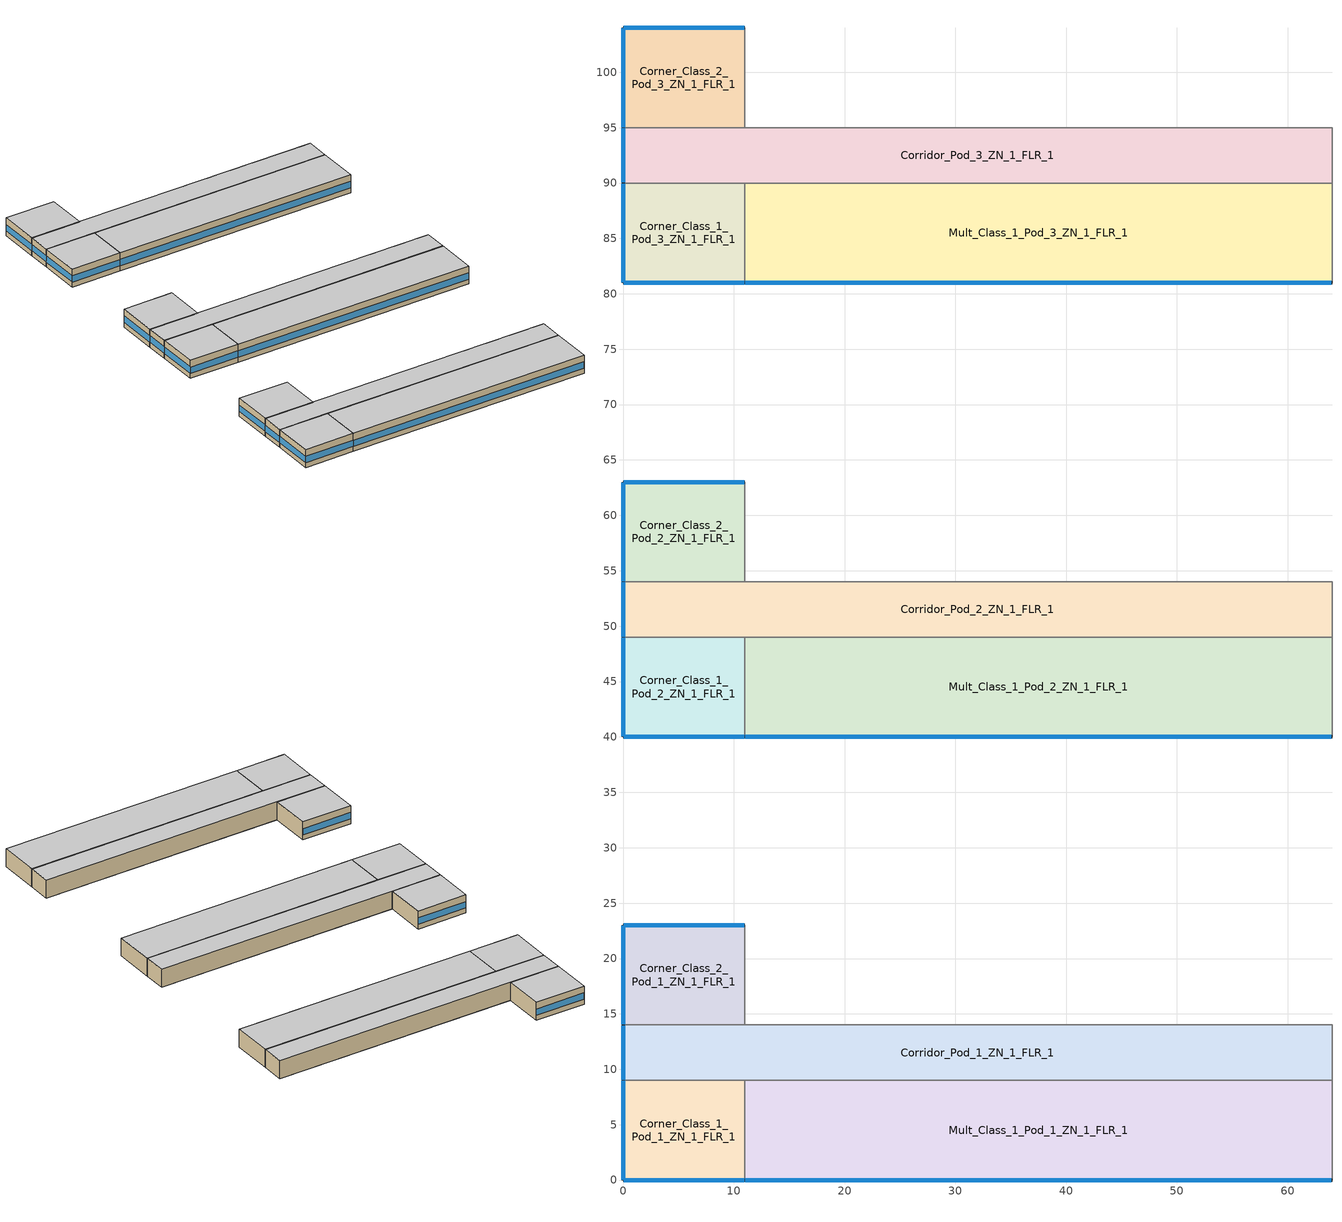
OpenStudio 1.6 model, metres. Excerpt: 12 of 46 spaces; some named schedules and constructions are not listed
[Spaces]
Corridor_Pod_2_ZN_1_FLR_1
 floor ground (ext-slab): 64,54 64,49 0,49 0,54 z0
 wall outside (Steel Frame Non-res Ext Wall): 0,54 0,49 z0:4
 wall to Main_Corridor_ZN_1_FLR_1 (int-walls): 64,49 64,54 z0:4
 wall to Mult_Class_1_Pod_2_ZN_1_FLR_1 (int-walls): 11,49 64,49 z0:4
 wall to Corner_Class_2_Pod_2_ZN_1_FLR_1 (int-walls): 11,54 0,54 z0:4
 wall to Mult_Class_2_Pod_2_ZN_1_FLR_1 (int-walls): 64,54 11,54 z0:4
 wall to Corner_Class_1_Pod_2_ZN_1_FLR_1 (int-walls): 0,49 11,49 z0:4
 window (Window Non-res Fixed): 0,53.95 0,49.05 z1.1:2.53
 ceiling to Corridor_Pod_2_ZN_1_FLR_2 (INT-FLOOR-UNDERSIDE): 64,49 64,54 0,54 0,49 z4
Mult_Class_1_Pod_2_ZN_1_FLR_1
 floor ground (ext-slab): 64,49 64,40 11,40 11,49 z0
 wall outside (Steel Frame Non-res Ext Wall): 11,40 64,40 z0:4
 wall to Corner_Class_1_Pod_2_ZN_1_FLR_1 (int-walls): 11,49 11,40 z0:4
 wall to Main_Corridor_ZN_1_FLR_1 (int-walls): 64,40 64,49 z0:4
 window (Window Non-res Fixed): 11.05,40 63.95,40 z1.1:2.5
 ceiling to Mult_Class_1_Pod_2_ZN_1_FLR_2 (INT-FLOOR-UNDERSIDE): 64,40 64,49 11,49 11,40 z4
Corridor_Pod_1_ZN_1_FLR_1
 floor ground (ext-slab): 64,14 64,9 0,9 0,14 z0
 wall outside (Steel Frame Non-res Ext Wall): 0,14 0,9 z0:4
 wall to Lobby_ZN_1_FLR_1 (int-walls): 64,9 64,14 z0:4
 wall to Mult_Class_2_Pod_1_ZN_1_FLR_1 (int-walls): 64,14 11,14 z0:4
 wall to Corner_Class_1_Pod_1_ZN_1_FLR_1 (int-walls): 0,9 11,9 z0:4
 wall to Corner_Class_2_Pod_1_ZN_1_FLR_1 (int-walls): 11,14 0,14 z0:4
 wall to Mult_Class_1_Pod_1_ZN_1_FLR_1 (int-walls): 11,9 64,9 z0:4
 window (Window Non-res Fixed): 0,13.95 0,9.05 z1.1:2.53
 ceiling to Corridor_Pod_1_ZN_1_FLR_2 (INT-FLOOR-UNDERSIDE): 64,9 64,14 0,14 0,9 z4
Corridor_Pod_3_ZN_1_FLR_1
 floor ground (ext-slab): 64,95 64,90 0,90 0,95 z0
 wall outside (Steel Frame Non-res Ext Wall): 0,95 0,90 z0:4
 wall to Corner_Class_1_Pod_3_ZN_1_FLR_1 (int-walls): 0,90 11,90 z0:4
 wall to Mult_Class_2_Pod_3_ZN_1_FLR_1 (int-walls): 64,95 11,95 z0:4
 wall to Corner_Class_2_Pod_3_ZN_1_FLR_1 (int-walls): 11,95 0,95 z0:4
 wall to Mult_Class_1_Pod_3_ZN_1_FLR_1 (int-walls): 11,90 64,90 z0:4
 wall to Bathrooms_ZN_1_FLR_1 (int-walls): 64,90 64,95 z0:4
 window (Window Non-res Fixed): 0,94.95 0,90.05 z1.1:2.53
 ceiling to Corridor_Pod_3_ZN_1_FLR_2 (INT-FLOOR-UNDERSIDE): 64,90 64,95 0,95 0,90 z4
Mult_Class_1_Pod_1_ZN_1_FLR_1
 floor ground (ext-slab): 64,9 64,0 11,0 11,9 z0
 wall outside (Steel Frame Non-res Ext Wall): 11,0 64,0 z0:4
 wall to Lobby_ZN_1_FLR_1 (int-walls): 64,0 64,9 z0:4
 wall to Corner_Class_1_Pod_1_ZN_1_FLR_1 (int-walls): 11,9 11,0 z0:4
 window (Window Non-res Fixed): 11.05,0 63.95,0 z1.1:2.5
 ceiling to Mult_Class_1_Pod_1_ZN_1_FLR_2 (INT-FLOOR-UNDERSIDE): 64,0 64,9 11,9 11,0 z4
Mult_Class_1_Pod_3_ZN_1_FLR_1
 floor ground (ext-slab): 64,90 64,81 11,81 11,90 z0
 wall outside (Steel Frame Non-res Ext Wall): 11,81 64,81 z0:4
 wall to Corner_Class_1_Pod_3_ZN_1_FLR_1 (int-walls): 11,90 11,81 z0:4
 wall to Main_Corridor_ZN_1_FLR_1 (int-walls): 64,81 64,90 z0:4
 window (Window Non-res Fixed): 11.05,81 63.95,81 z1.1:2.5
 ceiling to Mult_Class_1_Pod_3_ZN_1_FLR_2 (INT-FLOOR-UNDERSIDE): 64,81 64,90 11,90 11,81 z4
Corner_Class_1_Pod_2_ZN_1_FLR_1
 floor ground (ext-slab): 11,49 11,40 0,40 0,49 z0
 wall outside (Steel Frame Non-res Ext Wall): 0,49 0,40 11,40 z0:4
 window (Window Non-res Fixed): 0,48.95 0,40.05 z1.1:2.52; 0.05,40 10.95,40 z1.1:2.51
 ceiling to Corner_Class_1_Pod_2_ZN_1_FLR_2 (INT-FLOOR-UNDERSIDE): 11,40 11,49 0,49 0,40 z4
Corner_Class_1_Pod_3_ZN_1_FLR_1
 floor ground (ext-slab): 11,90 11,81 0,81 0,90 z0
 wall outside (Steel Frame Non-res Ext Wall): 0,90 0,81 11,81 z0:4
 window (Window Non-res Fixed): 0.05,81 10.95,81 z1.1:2.51; 0,89.95 0,81.05 z1.1:2.52
 ceiling to Corner_Class_1_Pod_3_ZN_1_FLR_2 (INT-FLOOR-UNDERSIDE): 11,81 11,90 0,90 0,81 z4
Corner_Class_2_Pod_3_ZN_1_FLR_1
 floor ground (ext-slab): 11,104 11,95 0,95 0,104 z0
 wall outside (Steel Frame Non-res Ext Wall): 11,104 0,104 0,95 z0:4
 wall to Mult_Class_2_Pod_3_ZN_1_FLR_1 (int-walls): 11,95 11,104 z0:4
 window (Window Non-res Fixed): 10.95,104 0.05,104 z1.1:2.51; 0,103.95 0,95.05 z1.1:2.52
 ceiling to Corner_Class_2_Pod_3_ZN_1_FLR_2 (INT-FLOOR-UNDERSIDE): 11,95 11,104 0,104 0,95 z4
Corner_Class_2_Pod_1_ZN_1_FLR_1
 floor ground (ext-slab): 11,23 11,14 0,14 0,23 z0
 wall outside (Steel Frame Non-res Ext Wall): 11,23 0,23 0,14 z0:4
 wall to Mult_Class_2_Pod_1_ZN_1_FLR_1 (int-walls): 11,14 11,23 z0:4
 window (Window Non-res Fixed): 10.95,23 0.05,23 z1.1:2.51; 0,22.95 0,14.05 z1.1:2.52
 ceiling to Corner_Class_2_Pod_1_ZN_1_FLR_2 (INT-FLOOR-UNDERSIDE): 11,14 11,23 0,23 0,14 z4
Corner_Class_1_Pod_1_ZN_1_FLR_1
 floor ground (ext-slab): 11,9 11,0 0,0 0,9 z0
 wall outside (Steel Frame Non-res Ext Wall): 0,9 0,0 11,0 z0:4
 window (Window Non-res Fixed): 0,8.95 0,0.05 z1.1:2.52; 0.05,0 10.95,0 z1.1:2.51
 ceiling to Corner_Class_1_Pod_1_ZN_1_FLR_2 (INT-FLOOR-UNDERSIDE): 11,0 11,9 0,9 0,0 z4
Corner_Class_2_Pod_2_ZN_1_FLR_1
 floor ground (ext-slab): 11,63 11,54 0,54 0,63 z0
 wall outside (Steel Frame Non-res Ext Wall): 11,63 0,63 0,54 z0:4
 wall to Mult_Class_2_Pod_2_ZN_1_FLR_1 (int-walls): 11,54 11,63 z0:4
 window (Window Non-res Fixed): 10.95,63 0.05,63 z1.1:2.51; 0,62.95 0,54.05 z1.1:2.52
 ceiling to Corner_Class_2_Pod_2_ZN_1_FLR_2 (INT-FLOOR-UNDERSIDE): 11,54 11,63 0,63 0,54 z4
[Building]
Building 1
[ClimateZones]
Climate Zone Institution Name 1=ASHRAE; Climate Zone Document Name 1=ANSI/ASHRAE Standard 169; Climate Zone Document Year 1=2006; Climate Zone Institution Name 2=CEC; Climate Zone Document Name 2=California Climate Zone Descriptions; Climate Zone Document Year 2=1995
[Construction]
Steel Frame Non-res Ext Wall: Wood Siding, Steel Frame NonRes Wall Insulation, 1/2IN Gypsum
Window Non-res Fixed: NonRes Fixed Assembly Window
int-walls: 1/2IN Gypsum, 1/2IN Gypsum
INT-FLOOR-UNDERSIDE: CP02 CARPET PAD, MAT-CC05 4 HW CONCRETE
ext-slab: HW CONCRETE, CP02 CARPET PAD
[Material] Thermal Absorptance=0.9
Name | Roughness | Thickness {m} | Conductivity {W/m-K} | Density {kg/m3} | Specific Heat {J/kg-K} | Solar Absorptance | Visible Absorptance
Wood Siding | MediumSmooth | 0.01 | 0.11 | 544.62 | 1210 | 0.78 | 0.78
Steel Frame NonRes Wall Insulation | MediumRough | 0.0870565 | 0.049 | 265 | 836.8 | 0.7 | 0.7
1/2IN Gypsum | Smooth | 0.0127 | 0.16 | 784.9 | 830 | 0.92 | 0.92
MAT-CC05 4 HW CONCRETE; HW CONCRETE | Rough | 0.1016 | 1.311 | 2240 | 836.8 | 0.7 | 0.7
[WindowMaterial:SimpleGlazingSystem]
NonRes Fixed Assembly Window: U-Factor {W/m2-K}=3.23646; Solar Heat Gain Coefficient=0.39
[Material:NoMass]
CP02 CARPET PAD: Roughness=VeryRough; Thermal Resistance {m2-K/W}=0.2165; Thermal Absorptance=0.9; Solar Absorptance=0.7; Visible Absorptance=0.8
[Space] Part of Total Floor Area=Yes
Name | Design Specification Outdoor Air Object
Corridor_Pod_2_ZN_1_FLR_1 | SZ DSOA Corridor_Pod_2_ZN_1_FLR_1
Mult_Class_1_Pod_2_ZN_1_FLR_1 | SZ DSOA Mult_Class_1_Pod_2_ZN_1_FLR_1
Corridor_Pod_1_ZN_1_FLR_1 | SZ DSOA Corridor_Pod_1_ZN_1_FLR_1
Corridor_Pod_3_ZN_1_FLR_1 | SZ DSOA Corridor_Pod_3_ZN_1_FLR_1
Mult_Class_1_Pod_1_ZN_1_FLR_1 | SZ DSOA Mult_Class_1_Pod_1_ZN_1_FLR_1
Mult_Class_1_Pod_3_ZN_1_FLR_1 | SZ DSOA Mult_Class_1_Pod_3_ZN_1_FLR_1
Corner_Class_1_Pod_2_ZN_1_FLR_1 | SZ DSOA Corner_Class_1_Pod_2_ZN_1_FLR_1
Corner_Class_1_Pod_3_ZN_1_FLR_1 | SZ DSOA Corner_Class_1_Pod_3_ZN_1_FLR_1
Corner_Class_2_Pod_3_ZN_1_FLR_1 | SZ DSOA Corner_Class_2_Pod_3_ZN_1_FLR_1
Corner_Class_2_Pod_1_ZN_1_FLR_1 | SZ DSOA Corner_Class_2_Pod_1_ZN_1_FLR_1
Corner_Class_1_Pod_1_ZN_1_FLR_1 | SZ DSOA Corner_Class_1_Pod_1_ZN_1_FLR_1
Corner_Class_2_Pod_2_ZN_1_FLR_1 | SZ DSOA Corner_Class_2_Pod_2_ZN_1_FLR_1
[DesignSpecification:OutdoorAir]
Name | Outdoor Air Flow per Floor Area {m3/s-m2} | Outdoor Air Flow per Person {m3/s-person}
SZ DSOA Corridor_Pod_2_ZN_1_FLR_1; SZ DSOA Corridor_Pod_1_ZN_1_FLR_1; SZ DSOA Corridor_Pod_3_ZN_1_FLR_1 | 0.0005
SZ DSOA Mult_Class_1_Pod_2_ZN_1_FLR_1; SZ DSOA Mult_Class_1_Pod_1_ZN_1_FLR_1; SZ DSOA Mult_Class_1_Pod_3_ZN_1_FLR_1; SZ DSOA Corner_Class_1_Pod_2_ZN_1_FLR_1; SZ DSOA Corner_Class_1_Pod_3_ZN_1_FLR_1; SZ DSOA Corner_Class_2_Pod_3_ZN_1_FLR_1; SZ DSOA Corner_Class_2_Pod_1_ZN_1_FLR_1; SZ DSOA Corner_Class_1_Pod_1_ZN_1_FLR_1; SZ DSOA Corner_Class_2_Pod_2_ZN_1_FLR_1 |  | 0.008
[InternalMass]
Name | Internal Mass Definition | Space or SpaceType
Corridor_Pod_2_ZN_1_FLR_1 Internal Mass | Corridor_Pod_2_ZN_1_FLR_1 Internal Mass Definition | Corridor_Pod_2_ZN_1_FLR_1
Mult_Class_1_Pod_2_ZN_1_FLR_1 Internal Mass | Mult_Class_1_Pod_2_ZN_1_FLR_1 Internal Mass Definition | Mult_Class_1_Pod_2_ZN_1_FLR_1
Corridor_Pod_1_ZN_1_FLR_1 Internal Mass | Corridor_Pod_1_ZN_1_FLR_1 Internal Mass Definition | Corridor_Pod_1_ZN_1_FLR_1
Corridor_Pod_3_ZN_1_FLR_1 Internal Mass | Corridor_Pod_3_ZN_1_FLR_1 Internal Mass Definition | Corridor_Pod_3_ZN_1_FLR_1
Mult_Class_1_Pod_1_ZN_1_FLR_1 Internal Mass | Mult_Class_1_Pod_1_ZN_1_FLR_1 Internal Mass Definition | Mult_Class_1_Pod_1_ZN_1_FLR_1
Mult_Class_1_Pod_3_ZN_1_FLR_1 Internal Mass | Mult_Class_1_Pod_3_ZN_1_FLR_1 Internal Mass Definition | Mult_Class_1_Pod_3_ZN_1_FLR_1
Corner_Class_1_Pod_2_ZN_1_FLR_1 Internal Mass | Corner_Class_1_Pod_2_ZN_1_FLR_1 Internal Mass Definition | Corner_Class_1_Pod_2_ZN_1_FLR_1
Corner_Class_1_Pod_3_ZN_1_FLR_1 Internal Mass | Corner_Class_1_Pod_3_ZN_1_FLR_1 Internal Mass Definition | Corner_Class_1_Pod_3_ZN_1_FLR_1
Corner_Class_2_Pod_3_ZN_1_FLR_1 Internal Mass | Corner_Class_2_Pod_3_ZN_1_FLR_1 Internal Mass Definition | Corner_Class_2_Pod_3_ZN_1_FLR_1
Corner_Class_2_Pod_1_ZN_1_FLR_1 Internal Mass | Corner_Class_2_Pod_1_ZN_1_FLR_1 Internal Mass Definition | Corner_Class_2_Pod_1_ZN_1_FLR_1
Corner_Class_1_Pod_1_ZN_1_FLR_1 Internal Mass | Corner_Class_1_Pod_1_ZN_1_FLR_1 Internal Mass Definition | Corner_Class_1_Pod_1_ZN_1_FLR_1
Corner_Class_2_Pod_2_ZN_1_FLR_1 Internal Mass | Corner_Class_2_Pod_2_ZN_1_FLR_1 Internal Mass Definition | Corner_Class_2_Pod_2_ZN_1_FLR_1
[InternalMass:Definition] Construction=InteriorFurnishings; Design Level Calculation Method=SurfaceArea
Name | Surface Area {m2}
Corridor_Pod_2_ZN_1_FLR_1 Internal Mass Definition; Corridor_Pod_1_ZN_1_FLR_1 Internal Mass Definition; Corridor_Pod_3_ZN_1_FLR_1 Internal Mass Definition | 640
Mult_Class_1_Pod_2_ZN_1_FLR_1 Internal Mass Definition; Mult_Class_1_Pod_1_ZN_1_FLR_1 Internal Mass Definition; Mult_Class_1_Pod_3_ZN_1_FLR_1 Internal Mass Definition | 954
Corner_Class_1_Pod_2_ZN_1_FLR_1 Internal Mass Definition; Corner_Class_1_Pod_3_ZN_1_FLR_1 Internal Mass Definition; Corner_Class_2_Pod_3_ZN_1_FLR_1 Internal Mass Definition; Corner_Class_2_Pod_1_ZN_1_FLR_1 Internal Mass Definition; Corner_Class_1_Pod_1_ZN_1_FLR_1 Internal Mass Definition; Corner_Class_2_Pod_2_ZN_1_FLR_1 Internal Mass Definition | 198
[Lights] Schedule=BLDG_LIGHT_SCH; Fraction Replaceable=1
Name | Lights Definition | Space or SpaceType
Corridor_Pod_2_ZN_1_FLR_1_Lights | Corridor_Pod_2_ZN_1_FLR_1_Lights Definition | Corridor_Pod_2_ZN_1_FLR_1
Mult_Class_1_Pod_2_ZN_1_FLR_1_Lights | Mult_Class_1_Pod_2_ZN_1_FLR_1_Lights Definition | Mult_Class_1_Pod_2_ZN_1_FLR_1
Corridor_Pod_1_ZN_1_FLR_1_Lights | Corridor_Pod_1_ZN_1_FLR_1_Lights Definition | Corridor_Pod_1_ZN_1_FLR_1
Corridor_Pod_3_ZN_1_FLR_1_Lights | Corridor_Pod_3_ZN_1_FLR_1_Lights Definition | Corridor_Pod_3_ZN_1_FLR_1
Mult_Class_1_Pod_1_ZN_1_FLR_1_Lights | Mult_Class_1_Pod_1_ZN_1_FLR_1_Lights Definition | Mult_Class_1_Pod_1_ZN_1_FLR_1
Mult_Class_1_Pod_3_ZN_1_FLR_1_Lights | Mult_Class_1_Pod_3_ZN_1_FLR_1_Lights Definition | Mult_Class_1_Pod_3_ZN_1_FLR_1
Corner_Class_1_Pod_2_ZN_1_FLR_1_Lights | Corner_Class_1_Pod_2_ZN_1_FLR_1_Lights Definition | Corner_Class_1_Pod_2_ZN_1_FLR_1
Corner_Class_1_Pod_3_ZN_1_FLR_1_Lights | Corner_Class_1_Pod_3_ZN_1_FLR_1_Lights Definition | Corner_Class_1_Pod_3_ZN_1_FLR_1
Corner_Class_2_Pod_3_ZN_1_FLR_1_Lights | Corner_Class_2_Pod_3_ZN_1_FLR_1_Lights Definition | Corner_Class_2_Pod_3_ZN_1_FLR_1
Corner_Class_2_Pod_1_ZN_1_FLR_1_Lights | Corner_Class_2_Pod_1_ZN_1_FLR_1_Lights Definition | Corner_Class_2_Pod_1_ZN_1_FLR_1
Corner_Class_1_Pod_1_ZN_1_FLR_1_Lights | Corner_Class_1_Pod_1_ZN_1_FLR_1_Lights Definition | Corner_Class_1_Pod_1_ZN_1_FLR_1
Corner_Class_2_Pod_2_ZN_1_FLR_1_Lights | Corner_Class_2_Pod_2_ZN_1_FLR_1_Lights Definition | Corner_Class_2_Pod_2_ZN_1_FLR_1
[People] Number of People Schedule=BLDG_OCC_SCH; Activity Level Schedule=ACTIVITY_SCH; Work Efficiency Schedule=WORK_EFF_SCH; Clothing Insulation Schedule=CLOTHING_SCH; Air Velocity Schedule=AIR_VELO_SCH
Name | People Definition | Space or SpaceType
Corridor_Pod_2_ZN_1_FLR_1 People | Corridor_Pod_2_ZN_1_FLR_1 People Definition | Corridor_Pod_2_ZN_1_FLR_1
Mult_Class_1_Pod_2_ZN_1_FLR_1 People | Mult_Class_1_Pod_2_ZN_1_FLR_1 People Definition | Mult_Class_1_Pod_2_ZN_1_FLR_1
Corridor_Pod_1_ZN_1_FLR_1 People | Corridor_Pod_1_ZN_1_FLR_1 People Definition | Corridor_Pod_1_ZN_1_FLR_1
Corridor_Pod_3_ZN_1_FLR_1 People | Corridor_Pod_3_ZN_1_FLR_1 People Definition | Corridor_Pod_3_ZN_1_FLR_1
Mult_Class_1_Pod_1_ZN_1_FLR_1 People | Mult_Class_1_Pod_1_ZN_1_FLR_1 People Definition | Mult_Class_1_Pod_1_ZN_1_FLR_1
Mult_Class_1_Pod_3_ZN_1_FLR_1 People | Mult_Class_1_Pod_3_ZN_1_FLR_1 People Definition | Mult_Class_1_Pod_3_ZN_1_FLR_1
Corner_Class_1_Pod_2_ZN_1_FLR_1 People | Corner_Class_1_Pod_2_ZN_1_FLR_1 People Definition | Corner_Class_1_Pod_2_ZN_1_FLR_1
Corner_Class_1_Pod_3_ZN_1_FLR_1 People | Corner_Class_1_Pod_3_ZN_1_FLR_1 People Definition | Corner_Class_1_Pod_3_ZN_1_FLR_1
Corner_Class_2_Pod_3_ZN_1_FLR_1 People | Corner_Class_2_Pod_3_ZN_1_FLR_1 People Definition | Corner_Class_2_Pod_3_ZN_1_FLR_1
Corner_Class_2_Pod_1_ZN_1_FLR_1 People | Corner_Class_2_Pod_1_ZN_1_FLR_1 People Definition | Corner_Class_2_Pod_1_ZN_1_FLR_1
Corner_Class_1_Pod_1_ZN_1_FLR_1 People | Corner_Class_1_Pod_1_ZN_1_FLR_1 People Definition | Corner_Class_1_Pod_1_ZN_1_FLR_1
Corner_Class_2_Pod_2_ZN_1_FLR_1 People | Corner_Class_2_Pod_2_ZN_1_FLR_1 People Definition | Corner_Class_2_Pod_2_ZN_1_FLR_1
[ElectricEquipment] Schedule=BLDG_EQUIP_SCH
Name | Electric Equipment Definition | Space or SpaceType
Corridor_Pod_2_ZN_1_FLR_1_PlugMisc_Equip | Corridor_Pod_2_ZN_1_FLR_1_PlugMisc_Equip Definition | Corridor_Pod_2_ZN_1_FLR_1
Mult_Class_1_Pod_2_ZN_1_FLR_1_PlugMisc_Equip | Mult_Class_1_Pod_2_ZN_1_FLR_1_PlugMisc_Equip Definition | Mult_Class_1_Pod_2_ZN_1_FLR_1
Corridor_Pod_1_ZN_1_FLR_1_PlugMisc_Equip | Corridor_Pod_1_ZN_1_FLR_1_PlugMisc_Equip Definition | Corridor_Pod_1_ZN_1_FLR_1
Corridor_Pod_3_ZN_1_FLR_1_PlugMisc_Equip | Corridor_Pod_3_ZN_1_FLR_1_PlugMisc_Equip Definition | Corridor_Pod_3_ZN_1_FLR_1
Mult_Class_1_Pod_1_ZN_1_FLR_1_PlugMisc_Equip | Mult_Class_1_Pod_1_ZN_1_FLR_1_PlugMisc_Equip Definition | Mult_Class_1_Pod_1_ZN_1_FLR_1
Mult_Class_1_Pod_3_ZN_1_FLR_1_PlugMisc_Equip | Mult_Class_1_Pod_3_ZN_1_FLR_1_PlugMisc_Equip Definition | Mult_Class_1_Pod_3_ZN_1_FLR_1
Corner_Class_1_Pod_2_ZN_1_FLR_1_PlugMisc_Equip | Corner_Class_1_Pod_2_ZN_1_FLR_1_PlugMisc_Equip Definition | Corner_Class_1_Pod_2_ZN_1_FLR_1
Corner_Class_1_Pod_3_ZN_1_FLR_1_PlugMisc_Equip | Corner_Class_1_Pod_3_ZN_1_FLR_1_PlugMisc_Equip Definition | Corner_Class_1_Pod_3_ZN_1_FLR_1
Corner_Class_2_Pod_3_ZN_1_FLR_1_PlugMisc_Equip | Corner_Class_2_Pod_3_ZN_1_FLR_1_PlugMisc_Equip Definition | Corner_Class_2_Pod_3_ZN_1_FLR_1
Corner_Class_2_Pod_1_ZN_1_FLR_1_PlugMisc_Equip | Corner_Class_2_Pod_1_ZN_1_FLR_1_PlugMisc_Equip Definition | Corner_Class_2_Pod_1_ZN_1_FLR_1
Corner_Class_1_Pod_1_ZN_1_FLR_1_PlugMisc_Equip | Corner_Class_1_Pod_1_ZN_1_FLR_1_PlugMisc_Equip Definition | Corner_Class_1_Pod_1_ZN_1_FLR_1
Corner_Class_2_Pod_2_ZN_1_FLR_1_PlugMisc_Equip | Corner_Class_2_Pod_2_ZN_1_FLR_1_PlugMisc_Equip Definition | Corner_Class_2_Pod_2_ZN_1_FLR_1
[SpaceInfiltration:DesignFlowRate] Schedule=INFIL_SCH; Design Flow Rate Calculation Method=Flow/ExteriorWallArea; Flow per Exterior Surface Area {m3/s-m2}=0.000302; Constant Term Coefficient=1; Temperature Term Coefficient=0; Velocity Term Coefficient=0; Velocity Squared Term Coefficient=0
Name | Space or SpaceType
Corridor_Pod_2_ZN_1_FLR_1_Infiltration | Corridor_Pod_2_ZN_1_FLR_1
Mult_Class_1_Pod_2_ZN_1_FLR_1_Infiltration | Mult_Class_1_Pod_2_ZN_1_FLR_1
Corridor_Pod_1_ZN_1_FLR_1_Infiltration | Corridor_Pod_1_ZN_1_FLR_1
Corridor_Pod_3_ZN_1_FLR_1_Infiltration | Corridor_Pod_3_ZN_1_FLR_1
Mult_Class_1_Pod_1_ZN_1_FLR_1_Infiltration | Mult_Class_1_Pod_1_ZN_1_FLR_1
Mult_Class_1_Pod_3_ZN_1_FLR_1_Infiltration | Mult_Class_1_Pod_3_ZN_1_FLR_1
Corner_Class_1_Pod_2_ZN_1_FLR_1_Infiltration | Corner_Class_1_Pod_2_ZN_1_FLR_1
Corner_Class_1_Pod_3_ZN_1_FLR_1_Infiltration | Corner_Class_1_Pod_3_ZN_1_FLR_1
Corner_Class_2_Pod_3_ZN_1_FLR_1_Infiltration | Corner_Class_2_Pod_3_ZN_1_FLR_1
Corner_Class_2_Pod_1_ZN_1_FLR_1_Infiltration | Corner_Class_2_Pod_1_ZN_1_FLR_1
Corner_Class_1_Pod_1_ZN_1_FLR_1_Infiltration | Corner_Class_1_Pod_1_ZN_1_FLR_1
Corner_Class_2_Pod_2_ZN_1_FLR_1_Infiltration | Corner_Class_2_Pod_2_ZN_1_FLR_1
